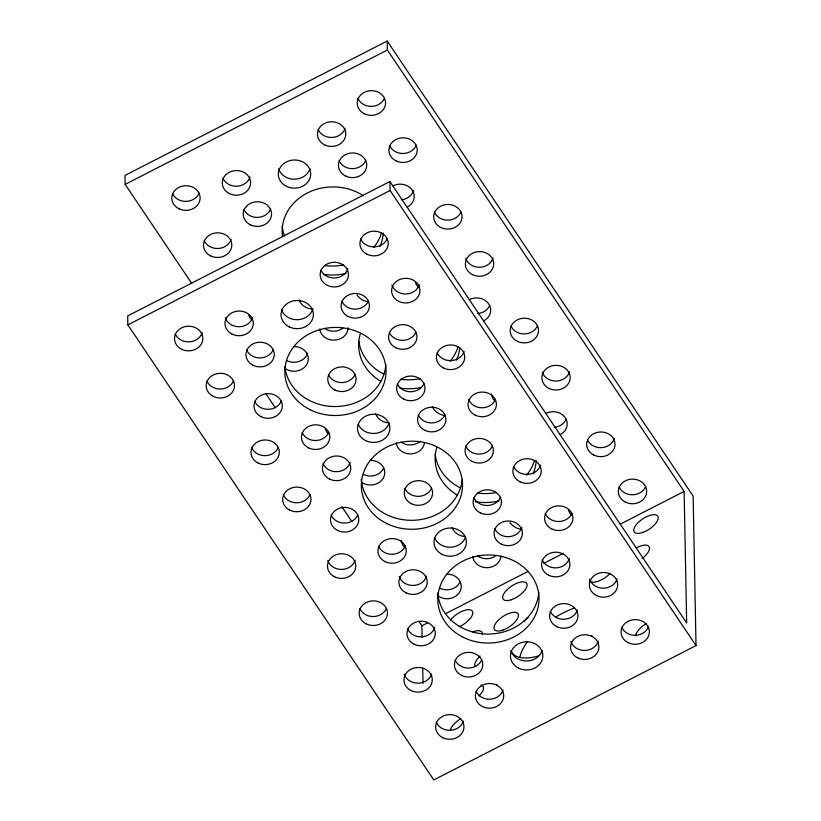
<?xml version="1.0" encoding="UTF-8"?>
<svg xmlns="http://www.w3.org/2000/svg" width="821" height="821" viewBox="0 0 821 821"><rect width="100%" height="100%" fill="white"/><g stroke="black" fill="none" stroke-linecap="round" stroke-linejoin="round"><path stroke-width="1.23" d="M387.204 41.05L387.379 50.019L684.139 491.43L686.664 622.965L389.903 181.544L127.686 315.921L127.86 324.89L433.796 779.95L696.013 645.583L693.14 496.11L387.204 41.05L124.987 175.417L125.161 184.386L191.662 283.307M125.161 184.386L387.379 50.019M127.86 324.89L390.078 190.513L389.903 181.544M422.138 637.291L421.912 625.797L427.618 622.882M445.854 613.533L527.944 571.467M543.902 563.288L563.288 553.354M620.286 524.147L684.139 491.43M390.078 190.513L696.013 645.583M266.035 393.926L275.322 407.75M341.834 506.67L351.84 521.561M419.059 621.548L421.912 625.797M422.723 667.945L423.02 683.267M381.508 232.979A50.594 44.036 -1.1 0 1 373.647 247.532M343.568 264.937A50.594 44.036 -1.1 0 1 324.408 265.501M284.528 236.007A50.594 44.036 -1.1 0 1 282.198 226.257M270.561 209.191A14.173 12.336 -1.1 0 1 257.291 217.421A14.173 12.336 -1.1 0 1 243.94 209.417M365.745 160.423A14.173 12.336 -1.1 0 1 352.476 168.654A14.173 12.336 -1.1 0 1 339.114 160.649M413.589 190.585A14.173 12.336 -1.1 0 1 401.182 199.79M309.999 168.633A16.194 14.09 -1.1 0 1 294.411 179.214A16.194 14.09 -1.1 0 1 278.719 168.9M199.123 193.161A14.173 12.336 -1.1 0 1 185.854 201.391A14.173 12.336 -1.1 0 1 172.502 193.397M384.546 98.151A14.173 12.336 -1.1 0 1 371.266 106.381A14.173 12.336 -1.1 0 1 357.915 98.376M493.072 258.01A14.173 12.336 -1.1 0 1 479.433 267.266A14.173 12.336 -1.1 0 1 465.702 258.246M307.659 353.03A14.173 12.336 -1.1 0 1 286.929 360.696M457.995 346.749A50.594 44.036 -1.1 0 1 450.134 361.291M420.054 378.707A50.594 44.036 -1.1 0 1 400.894 379.271M383.961 374.119A50.594 44.036 -1.1 0 1 358.839 341.31M355.093 374.355A14.173 12.336 -1.1 0 1 341.823 382.586A14.173 12.336 -1.1 0 1 328.472 374.581M342.87 328.226A14.173 12.336 -1.1 0 1 324.654 328.379M489.706 305.381A14.173 12.336 -1.1 0 1 477.658 313.55M461.022 211.921A14.173 12.336 -1.1 0 1 447.753 220.151A14.173 12.336 -1.1 0 1 434.401 212.146M569.558 371.78A14.173 12.336 -1.1 0 1 555.92 381.036A14.173 12.336 -1.1 0 1 542.188 372.016M383.776 467.816A14.173 12.336 -1.1 0 1 363.416 474.456M534.481 460.509A50.594 44.036 -1.1 0 1 526.62 475.061M496.541 492.467A50.594 44.036 -1.1 0 1 477.37 493.031M460.448 487.89A50.594 44.036 -1.1 0 1 435.161 453.797M431.579 488.126A14.173 12.336 -1.1 0 1 418.31 496.356A14.173 12.336 -1.1 0 1 404.958 488.351M420.26 441.257A14.173 12.336 -1.1 0 1 401.141 442.15M566.182 419.141A14.173 12.336 -1.1 0 1 554.144 427.32M537.509 325.68A14.173 12.336 -1.1 0 1 524.239 333.911A14.173 12.336 -1.1 0 1 510.888 325.906M645.675 486.576A14.173 12.336 -1.1 0 1 632.406 494.796A14.173 12.336 -1.1 0 1 619.044 486.802M460.263 581.586A14.173 12.336 -1.1 0 1 439.892 588.226M495.833 555.755A14.173 12.336 -1.1 0 1 477.617 555.909M614.354 438.424A14.173 12.336 -1.1 0 1 601.341 447.661A14.173 12.336 -1.1 0 1 587.364 439.676M345.148 128.22A14.173 12.336 -1.1 0 1 332.125 137.456A14.173 12.336 -1.1 0 1 318.158 129.472M249.974 176.987A14.173 12.336 -1.1 0 1 236.951 186.234A14.173 12.336 -1.1 0 1 222.973 178.249M416.226 145.276A14.173 12.336 -1.1 0 1 402.957 153.506A14.173 12.336 -1.1 0 1 389.595 145.502M231.173 239.26A14.173 12.336 -1.1 0 1 218.15 248.496A14.173 12.336 -1.1 0 1 204.183 240.512M519.857 657.282A50.799 21.818 -33.9 0 1 527.616 641.612M555.56 617.197A50.799 21.818 -33.9 0 1 573.797 608.258M492.405 445.875A14.173 12.336 -1.1 0 1 479.125 454.105A14.173 12.336 -1.1 0 1 465.774 446.111M444.931 414.687A14.173 12.336 -1.1 0 1 431.651 422.918A14.173 12.336 -1.1 0 1 418.3 414.913M350.115 462.428A14.173 12.336 -1.1 0 1 337.092 471.675A14.173 12.336 -1.1 0 1 323.115 463.691M357.792 514.849A14.173 12.336 -1.1 0 1 344.522 523.08A14.173 12.336 -1.1 0 1 331.171 515.085M462.182 479.659A50.594 44.036 -1.1 0 1 411.249 520.309A50.594 44.036 -1.1 0 1 361.261 479.248M309.989 494.55A14.173 12.336 -1.1 0 1 296.72 502.78A14.173 12.336 -1.1 0 1 283.358 494.776M495.402 399.54A14.173 12.336 -1.1 0 1 482.132 407.77A14.173 12.336 -1.1 0 1 468.781 399.765M387.245 238.644A14.173 12.336 -1.1 0 1 373.966 246.875A14.173 12.336 -1.1 0 1 360.614 238.88M202.192 332.638A14.173 12.336 -1.1 0 1 189.169 341.875A14.173 12.336 -1.1 0 1 175.201 333.89M312.698 309.127A16.194 14.09 -1.1 0 1 297.11 319.708A16.194 14.09 -1.1 0 1 281.418 309.394M389.175 422.897A16.194 14.09 -1.1 0 1 374.294 433.457A16.194 14.09 -1.1 0 1 358.336 424.334M328.79 432.277A14.173 12.336 -1.1 0 1 315.51 440.508A14.173 12.336 -1.1 0 1 302.159 432.513M423.964 383.51A14.173 12.336 -1.1 0 1 410.695 391.74A14.173 12.336 -1.1 0 1 397.343 383.735M415.919 332.115A14.173 12.336 -1.1 0 1 402.649 340.346A14.173 12.336 -1.1 0 1 389.287 332.341M368.444 300.917A14.173 12.336 -1.1 0 1 355.175 309.148A14.173 12.336 -1.1 0 1 341.813 301.143M273.26 349.695A14.173 12.336 -1.1 0 1 259.99 357.925A14.173 12.336 -1.1 0 1 246.639 349.92M281.316 401.089A14.173 12.336 -1.1 0 1 268.036 409.32A14.173 12.336 -1.1 0 1 254.684 401.315M385.798 364.616A50.594 44.036 -1.1 0 1 336.241 406.528A50.594 44.036 -1.1 0 1 284.897 366.761M500.451 497.269A14.173 12.336 -1.1 0 1 487.181 505.5A14.173 12.336 -1.1 0 1 473.82 497.505M405.266 546.047A14.173 12.336 -1.1 0 1 391.997 554.278A14.173 12.336 -1.1 0 1 378.645 546.273M278.309 447.424A14.173 12.336 -1.1 0 1 265.039 455.655A14.173 12.336 -1.1 0 1 251.678 447.661M464.091 351.388A14.173 12.336 -1.1 0 1 451.068 360.624A14.173 12.336 -1.1 0 1 437.1 352.64M571.888 513.299A14.173 12.336 -1.1 0 1 558.619 521.53A14.173 12.336 -1.1 0 1 545.267 513.536M386.475 608.32A14.173 12.336 -1.1 0 1 373.206 616.55A14.173 12.336 -1.1 0 1 359.844 608.546M538.771 592.146A50.594 44.036 -1.1 0 1 488.474 634.069A50.594 44.036 -1.1 0 1 437.747 593.008M434.648 627.593A14.173 12.336 -1.1 0 1 421.625 636.829A14.173 12.336 -1.1 0 1 407.647 628.845M426.592 576.198A14.173 12.336 -1.1 0 1 412.953 585.455A14.173 12.336 -1.1 0 1 399.222 576.434M521.776 527.421A14.173 12.336 -1.1 0 1 508.753 536.667A14.173 12.336 -1.1 0 1 494.786 528.683M569.251 558.619A14.173 12.336 -1.1 0 1 556.228 567.855A14.173 12.336 -1.1 0 1 542.26 559.871M577.296 610.013A14.173 12.336 -1.1 0 1 564.284 619.25A14.173 12.336 -1.1 0 1 550.306 611.265M481.753 659.817A14.173 12.336 -1.1 0 1 468.483 668.048A14.173 12.336 -1.1 0 1 455.132 660.043M542.147 650.427A16.194 14.09 -1.1 0 1 526.559 661.008A16.194 14.09 -1.1 0 1 510.867 650.694M355.154 560.168A14.173 12.336 -1.1 0 1 341.515 569.425A14.173 12.336 -1.1 0 1 327.784 560.404M540.577 465.158A14.173 12.336 -1.1 0 1 527.554 474.394A14.173 12.336 -1.1 0 1 513.577 466.41M648.374 627.07A14.173 12.336 -1.1 0 1 635.105 635.3A14.173 12.336 -1.1 0 1 621.743 627.295M463.321 721.054A14.173 12.336 -1.1 0 1 450.298 730.3A14.173 12.336 -1.1 0 1 436.331 722.316M503.078 689.968A14.173 12.336 -1.1 0 1 490.055 699.205A14.173 12.336 -1.1 0 1 476.088 691.22M598.263 641.191A14.173 12.336 -1.1 0 1 584.624 650.448A14.173 12.336 -1.1 0 1 570.893 641.427M431.641 673.938A14.173 12.336 -1.1 0 1 418.002 683.195A14.173 12.336 -1.1 0 1 404.271 674.164M617.053 578.918A14.173 12.336 -1.1 0 1 603.414 588.175A14.173 12.336 -1.1 0 1 589.683 579.154M347.847 268.713A14.173 12.336 -1.1 0 1 334.824 277.96A14.173 12.336 -1.1 0 1 320.857 269.965M252.673 317.491A14.173 12.336 -1.1 0 1 239.034 326.748A14.173 12.336 -1.1 0 1 225.303 317.727M233.503 380.79A14.173 12.336 -1.1 0 1 220.233 389.01A14.173 12.336 -1.1 0 1 206.882 381.016M536.246 460.612A50.594 44.036 -1.1 0 1 533.045 473.871M499.035 500.923A50.594 44.036 -1.1 0 1 475.174 501.621M457.256 495.042A50.594 44.036 -1.1 0 1 436.793 447.517M459.657 348.135A50.594 44.036 -1.1 0 1 456.558 360.111M421.399 387.43A50.594 44.036 -1.1 0 1 399.868 388.056M380.78 381.283A50.594 44.036 -1.1 0 1 360.306 333.757M383.274 233.082A50.594 44.036 -1.1 0 1 380.072 246.341M346.072 273.393A50.594 44.036 -1.1 0 1 323.392 274.296M282.527 236.51A50.594 44.036 -1.1 0 1 307.577 192.884A50.594 44.036 -1.1 0 1 363.375 195.767M447.035 574.125A14.173 12.336 -1.1 0 1 460.427 590.556A14.173 12.336 -1.1 0 1 438.034 595.974M405.441 548.13A14.173 12.336 -1.1 0 1 401.305 540.526M464.727 536.472A14.173 12.336 -1.1 0 1 452.227 527.493M500.974 556.31A14.173 12.336 -1.1 0 1 486.915 567.691A14.173 12.336 -1.1 0 1 472.742 556.556M370.548 460.355A14.173 12.336 -1.1 0 1 383.941 476.785A14.173 12.336 -1.1 0 1 361.548 482.204M424.488 442.54A14.173 12.336 -1.1 0 1 410.428 453.921A14.173 12.336 -1.1 0 1 396.256 442.786M328.123 433.58A14.173 12.336 -1.1 0 1 325.26 428.87M388.241 422.712A14.173 12.336 -1.1 0 1 375.741 413.722M445.434 415.611A16.194 14.09 -1.1 0 1 432.287 406.569M494.735 400.843A14.173 12.336 -1.1 0 1 491.44 394.008M545.883 413.394A14.173 12.336 -1.1 0 1 565.259 417.745A14.173 12.336 -1.1 0 1 560.158 434.627M521.92 529.371A16.194 14.09 -1.1 0 1 509.974 522.546M572.063 515.393A14.173 12.336 -1.1 0 1 568.368 509.892M469.396 299.624A14.173 12.336 -1.1 0 1 488.772 303.975A14.173 12.336 -1.1 0 1 483.682 320.867M418.258 287.073A14.173 12.336 -1.1 0 1 415.395 282.362M366.874 301.502A16.194 14.09 -1.1 0 1 357.012 295.016M348.053 327.702A14.173 12.336 -1.1 0 1 334.568 340.14A14.173 12.336 -1.1 0 1 319.78 329.016M294.062 346.585A14.173 12.336 -1.1 0 1 307.465 363.026A14.173 12.336 -1.1 0 1 285.072 368.444M251.637 319.821A14.173 12.336 -1.1 0 1 248.784 315.11M312.986 308.983A14.173 12.336 -1.1 0 1 299.255 299.963M392.92 185.864A14.173 12.336 -1.1 0 1 412.296 190.205A14.173 12.336 -1.1 0 1 407.195 207.097M419.285 284.743A14.173 12.336 -1.1 0 1 405.646 294A14.173 12.336 -1.1 0 1 391.915 284.979M465.661 536.657A16.194 14.09 -1.1 0 1 450.78 547.217A16.194 14.09 -1.1 0 1 434.812 538.094M538.699 655.876A50.799 21.818 -33.9 0 1 511.298 651.207M523.819 621.63A50.799 21.818 -33.9 0 1 528.016 617.454M610.198 573.263A14.173 6.086 -33.9 0 1 589.94 581.176M636.193 547.997A14.173 6.086 -33.9 0 1 649.154 546.735A14.173 6.086 -33.9 0 1 642.094 558.506M450.524 620.091A14.173 6.086 -33.9 0 1 465.794 610.024A14.173 6.086 -33.9 0 1 472.352 614.98A14.173 6.086 -33.9 0 1 459.267 626.7M472.804 631.872A14.173 6.086 -33.9 0 1 482.481 634.017M480.89 685.073A14.173 6.086 -33.9 0 1 478.879 695.992M450.431 730.146A14.173 6.086 -33.9 0 1 460.827 718.662M497.249 685.022A14.173 6.086 -33.9 0 1 495.802 684.201M592.434 636.254A14.173 6.086 -33.9 0 1 591.623 635.916M635.772 636.049A14.173 6.086 -33.9 0 1 646.24 623.642M474.897 666.139A16.194 6.958 -33.9 0 1 480.069 656.041M411.393 503.725A14.173 12.336 -1.1 0 0 432.585 492.867A14.173 12.336 -1.1 0 0 411.28 482.368A14.173 12.336 -1.1 0 0 411.393 503.725M625.479 502.175A14.173 12.336 -1.1 0 0 646.681 491.317A14.173 12.336 -1.1 0 0 625.376 480.819A14.173 12.336 -1.1 0 0 625.479 502.175M593.799 455.06A14.173 12.336 -1.1 0 0 615.001 444.192A14.173 12.336 -1.1 0 0 593.696 433.693A14.173 12.336 -1.1 0 0 593.799 455.06M549.003 388.415A14.173 12.336 -1.1 0 0 570.195 377.547A14.173 12.336 -1.1 0 0 548.89 367.059A14.173 12.336 -1.1 0 0 549.003 388.415M517.322 341.29A14.173 12.336 -1.1 0 0 538.514 330.432A14.173 12.336 -1.1 0 0 517.209 319.933A14.173 12.336 -1.1 0 0 517.322 341.29M472.516 274.645A14.173 12.336 -1.1 0 0 493.708 263.787A14.173 12.336 -1.1 0 0 472.403 253.289A14.173 12.336 -1.1 0 0 472.516 274.645M334.906 389.965A14.173 12.336 -1.1 0 0 356.098 379.097A14.173 12.336 -1.1 0 0 334.794 368.608A14.173 12.336 -1.1 0 0 334.906 389.965M440.836 227.52A14.173 12.336 -1.1 0 0 462.028 216.662A14.173 12.336 -1.1 0 0 440.723 206.163A14.173 12.336 -1.1 0 0 440.836 227.52M396.03 160.875A14.173 12.336 -1.1 0 0 417.232 150.017A14.173 12.336 -1.1 0 0 395.927 139.519A14.173 12.336 -1.1 0 0 396.03 160.875M364.35 113.76A14.173 12.336 -1.1 0 0 385.542 102.892A14.173 12.336 -1.1 0 0 364.237 92.404A14.173 12.336 -1.1 0 0 364.35 113.76M324.593 144.855A14.173 12.336 -1.1 0 0 345.785 133.987A14.173 12.336 -1.1 0 0 324.48 123.489A14.173 12.336 -1.1 0 0 324.593 144.855M345.549 176.022A14.173 12.336 -1.1 0 0 366.751 165.165A14.173 12.336 -1.1 0 0 345.446 154.666A14.173 12.336 -1.1 0 0 345.549 176.022M286.478 186.357A16.194 14.09 -1.1 0 0 310.707 173.949A16.194 14.09 -1.1 0 0 286.355 161.953A16.194 14.09 -1.1 0 0 286.478 186.357M229.418 193.623A14.173 12.336 -1.1 0 0 250.61 182.765A14.173 12.336 -1.1 0 0 229.305 172.266A14.173 12.336 -1.1 0 0 229.418 193.623M250.374 224.8A14.173 12.336 -1.1 0 0 271.566 213.942A14.173 12.336 -1.1 0 0 250.261 203.444A14.173 12.336 -1.1 0 0 250.374 224.8M210.617 255.895A14.173 12.336 -1.1 0 0 231.809 245.027A14.173 12.336 -1.1 0 0 210.504 234.539A14.173 12.336 -1.1 0 0 210.617 255.895M178.937 208.77A14.173 12.336 -1.1 0 0 200.129 197.912A14.173 12.336 -1.1 0 0 178.824 187.414A14.173 12.336 -1.1 0 0 178.937 208.77M386.835 523.593A50.594 44.036 -1.1 0 0 462.531 484.8A50.594 44.036 -1.1 0 0 386.445 447.312A50.594 44.036 -1.1 0 0 386.835 523.593M463.321 637.353A50.594 44.036 -1.1 0 0 539.017 598.571A50.594 44.036 -1.1 0 0 462.921 561.082A50.594 44.036 -1.1 0 0 463.321 637.353M310.348 409.823A50.594 44.036 -1.1 0 0 386.044 371.03A50.594 44.036 -1.1 0 0 309.958 333.542A50.594 44.036 -1.1 0 0 310.348 409.823M258.112 463.034A14.173 12.336 -1.1 0 0 279.314 452.176A14.173 12.336 -1.1 0 0 258.01 441.677A14.173 12.336 -1.1 0 0 258.112 463.034M308.593 447.886A14.173 12.336 -1.1 0 0 329.785 437.029A14.173 12.336 -1.1 0 0 308.48 426.53A14.173 12.336 -1.1 0 0 308.593 447.886M365.663 440.62A16.194 14.09 -1.1 0 0 389.883 428.213A16.194 14.09 -1.1 0 0 365.54 416.216A16.194 14.09 -1.1 0 0 365.663 440.62M424.734 430.286A14.173 12.336 -1.1 0 0 445.926 419.428A14.173 12.336 -1.1 0 0 424.621 408.93A14.173 12.336 -1.1 0 0 424.734 430.286M403.778 399.119A14.173 12.336 -1.1 0 0 424.97 388.251A14.173 12.336 -1.1 0 0 403.665 377.752A14.173 12.336 -1.1 0 0 403.778 399.119M443.535 368.024A14.173 12.336 -1.1 0 0 464.727 357.156A14.173 12.336 -1.1 0 0 443.422 346.667A14.173 12.336 -1.1 0 0 443.535 368.024M261.119 416.699A14.173 12.336 -1.1 0 0 282.311 405.831A14.173 12.336 -1.1 0 0 261.006 395.342A14.173 12.336 -1.1 0 0 261.119 416.699M213.316 396.389A14.173 12.336 -1.1 0 0 234.508 385.531A14.173 12.336 -1.1 0 0 213.203 375.033A14.173 12.336 -1.1 0 0 213.316 396.389M253.073 365.294A14.173 12.336 -1.1 0 0 274.265 354.436A14.173 12.336 -1.1 0 0 252.96 343.937A14.173 12.336 -1.1 0 0 253.073 365.294M181.636 349.274A14.173 12.336 -1.1 0 0 202.828 338.406A14.173 12.336 -1.1 0 0 181.523 327.907A14.173 12.336 -1.1 0 0 181.636 349.274M232.107 334.126A14.173 12.336 -1.1 0 0 253.309 323.258A14.173 12.336 -1.1 0 0 232.004 312.76A14.173 12.336 -1.1 0 0 232.107 334.126M289.177 326.861A16.194 14.09 -1.1 0 0 313.396 314.443A16.194 14.09 -1.1 0 0 289.054 302.446A16.194 14.09 -1.1 0 0 289.177 326.861M327.292 285.349A14.173 12.336 -1.1 0 0 348.484 274.491A14.173 12.336 -1.1 0 0 327.179 263.993A14.173 12.336 -1.1 0 0 327.292 285.349M367.049 254.253A14.173 12.336 -1.1 0 0 388.241 243.396A14.173 12.336 -1.1 0 0 366.936 232.897A14.173 12.336 -1.1 0 0 367.049 254.253M398.729 301.379A14.173 12.336 -1.1 0 0 419.921 290.521A14.173 12.336 -1.1 0 0 398.616 280.023A14.173 12.336 -1.1 0 0 398.729 301.379M348.248 316.526A14.173 12.336 -1.1 0 0 369.45 305.669A14.173 12.336 -1.1 0 0 348.145 295.17A14.173 12.336 -1.1 0 0 348.248 316.526M395.722 347.714A14.173 12.336 -1.1 0 0 416.924 336.856A14.173 12.336 -1.1 0 0 395.619 326.358A14.173 12.336 -1.1 0 0 395.722 347.714M475.215 415.149A14.173 12.336 -1.1 0 0 496.407 404.281A14.173 12.336 -1.1 0 0 475.102 393.782A14.173 12.336 -1.1 0 0 475.215 415.149M472.208 461.484A14.173 12.336 -1.1 0 0 493.4 450.626A14.173 12.336 -1.1 0 0 472.096 440.128A14.173 12.336 -1.1 0 0 472.208 461.484M520.011 481.783A14.173 12.336 -1.1 0 0 541.213 470.926A14.173 12.336 -1.1 0 0 519.909 460.427A14.173 12.336 -1.1 0 0 520.011 481.783M480.254 512.879A14.173 12.336 -1.1 0 0 501.457 502.021A14.173 12.336 -1.1 0 0 480.152 491.522A14.173 12.336 -1.1 0 0 480.254 512.879M501.221 544.056A14.173 12.336 -1.1 0 0 522.413 533.198A14.173 12.336 -1.1 0 0 501.108 522.7A14.173 12.336 -1.1 0 0 501.221 544.056M442.15 554.391A16.194 14.09 -1.1 0 0 466.369 541.973A16.194 14.09 -1.1 0 0 442.016 529.976A16.194 14.09 -1.1 0 0 442.15 554.391M329.549 479.064A14.173 12.336 -1.1 0 0 350.752 468.206A14.173 12.336 -1.1 0 0 329.447 457.708A14.173 12.336 -1.1 0 0 329.549 479.064M289.803 510.159A14.173 12.336 -1.1 0 0 310.995 499.301A14.173 12.336 -1.1 0 0 289.69 488.803A14.173 12.336 -1.1 0 0 289.803 510.159M337.605 530.458A14.173 12.336 -1.1 0 0 358.798 519.601A14.173 12.336 -1.1 0 0 337.493 509.102A14.173 12.336 -1.1 0 0 337.605 530.458M385.08 561.656A14.173 12.336 -1.1 0 0 406.272 550.788A14.173 12.336 -1.1 0 0 384.967 540.3A14.173 12.336 -1.1 0 0 385.08 561.656M406.036 592.834A14.173 12.336 -1.1 0 0 427.228 581.966A14.173 12.336 -1.1 0 0 405.923 571.478A14.173 12.336 -1.1 0 0 406.036 592.834M334.599 576.804A14.173 12.336 -1.1 0 0 355.791 565.936A14.173 12.336 -1.1 0 0 334.486 555.448A14.173 12.336 -1.1 0 0 334.599 576.804M366.279 623.919A14.173 12.336 -1.1 0 0 387.481 613.061A14.173 12.336 -1.1 0 0 366.176 602.563A14.173 12.336 -1.1 0 0 366.279 623.919M414.092 644.228A14.173 12.336 -1.1 0 0 435.284 633.371A14.173 12.336 -1.1 0 0 413.979 622.872A14.173 12.336 -1.1 0 0 414.092 644.228M461.566 675.416A14.173 12.336 -1.1 0 0 482.758 664.558A14.173 12.336 -1.1 0 0 461.453 654.06A14.173 12.336 -1.1 0 0 461.566 675.416M482.522 706.594A14.173 12.336 -1.1 0 0 503.714 695.736A14.173 12.336 -1.1 0 0 482.409 685.237A14.173 12.336 -1.1 0 0 482.522 706.594M411.085 690.564A14.173 12.336 -1.1 0 0 432.277 679.706A14.173 12.336 -1.1 0 0 410.972 669.207A14.173 12.336 -1.1 0 0 411.085 690.564M442.765 737.689A14.173 12.336 -1.1 0 0 463.957 726.831A14.173 12.336 -1.1 0 0 442.652 716.333A14.173 12.336 -1.1 0 0 442.765 737.689M518.626 668.161A16.194 14.09 -1.1 0 0 542.855 655.743A16.194 14.09 -1.1 0 0 518.503 643.746A16.194 14.09 -1.1 0 0 518.626 668.161M551.702 528.909A14.173 12.336 -1.1 0 0 572.894 518.051A14.173 12.336 -1.1 0 0 551.589 507.552A14.173 12.336 -1.1 0 0 551.702 528.909M548.695 575.254A14.173 12.336 -1.1 0 0 569.887 564.386A14.173 12.336 -1.1 0 0 548.582 553.898A14.173 12.336 -1.1 0 0 548.695 575.254M596.498 595.553A14.173 12.336 -1.1 0 0 617.69 584.696A14.173 12.336 -1.1 0 0 596.385 574.197A14.173 12.336 -1.1 0 0 596.498 595.553M556.741 626.649A14.173 12.336 -1.1 0 0 577.933 615.791A14.173 12.336 -1.1 0 0 556.628 605.293A14.173 12.336 -1.1 0 0 556.741 626.649M577.697 657.826A14.173 12.336 -1.1 0 0 598.899 646.958A14.173 12.336 -1.1 0 0 577.594 636.47A14.173 12.336 -1.1 0 0 577.697 657.826M628.178 642.679A14.173 12.336 -1.1 0 0 649.38 631.811A14.173 12.336 -1.1 0 0 628.075 621.323A14.173 12.336 -1.1 0 0 628.178 642.679M642.925 532.398A14.173 6.086 -33.9 0 0 657.775 516.173A14.173 6.086 -33.9 0 0 637.25 523.511A14.173 6.086 -33.9 0 0 642.925 532.398M502.78 630.128A14.173 6.086 -33.9 0 0 518.061 613.934A14.173 6.086 -33.9 0 0 497.7 620.861A14.173 6.086 -33.9 0 0 502.78 630.128M511.278 599.761A14.173 6.086 -33.9 0 0 526.805 583.598A14.173 6.086 -33.9 0 0 506.536 590.268A14.173 6.086 -33.9 0 0 511.278 599.761"/></g></svg>
